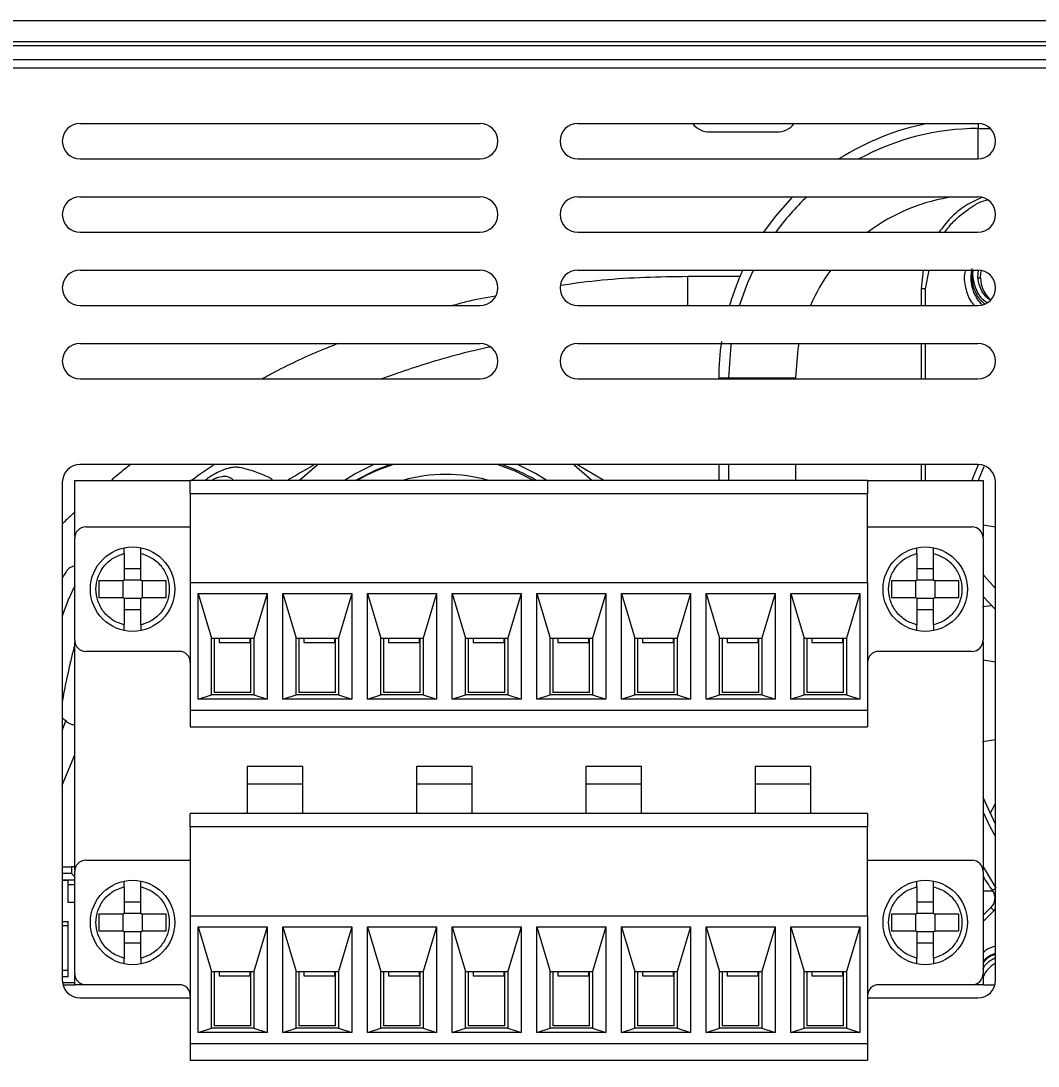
# Model space of a CAD drawing. Header units: millimetres. Extents: x 6 to 425, y 6 to 273.
# Drawn here: x 334.73 to 357.62, y 130.75 to 154.27 of the extents above; entities that cross this region are included whole.
import ezdxf

# ---------------------------------------------------------------- set-up
doc = ezdxf.new("R2010")
doc.units = ezdxf.units.MM
doc.layers.add('ITAR', color=7, linetype='Continuous')
doc.styles.add('SLDTEXTSTYLE0', font='TXT', dxfattribs={"width": 0.75})
doc.dimstyles.new('SLDDIMSTYLE2', dxfattribs={"dimtxt": 3.175, "dimasz": 3.302, "dimexe": 0, "dimexo": 0.0625, "dimgap": 0.79375, "dimtad": 0, "dimtih": 1, "dimtoh": 1, "dimlfac": 2, "dimrnd": 1e-09, "dimzin": 4, "dimdsep": 46, "dimtxsty": 'SLDTEXTSTYLE0', "dimsah": 1, "dimcen": 0.09, "dimadec": 0, "dimazin": 1, "dimtfac": 1, "dimtmove": 0, "dimatfit": 0, "dimfxl": 1, "dimfrac": 2, "dimtolj": 1, "dimtzin": 12, "dimarcsym": 0})

# ---------------------------------------------------------------- blocks, each defined once
blk = doc.blocks.new('_D_2')
at = {"layer": 'ITAR'}
for p, q in [((315.021, 126.709), (315.021, 133.059)), ((320.348, 126.709), (311.846, 126.709)), ((323.066, 124.409), (311.846, 124.409)), ((315.021, 116.293), (315.021, 124.409)), ((321.371, 116.293), (315.021, 116.293)), ((327.099, 116.268), (326.454, 116.268)), ((326.454, 116.268), (326.454, 111.228)), ((338.002, 116.268), (338.647, 116.268)), ((338.647, 116.268), (338.647, 111.228)), ((326.454, 111.228), (327.099, 111.228)), ((338.647, 111.228), (338.002, 111.228))]:
    blk.add_line(p, q, dxfattribs=at)
for points in [[(315.021, 126.709), (315.529, 130.011), (314.513, 130.011)], [(315.021, 124.409), (314.513, 121.107), (315.529, 121.107)]]:
    blk.add_solid(points, dxfattribs=at)
at = {"layer": 'ITAR', "char_height": 3.175, "attachment_point": 1, "style": 'SLDTEXTSTYLE0'}
for s, insert in [('4.60mm', (324.476, 121.006)), ('.18in', (327.905, 115.321))]:
    blk.add_mtext(s, dxfattribs=dict(at, insert=insert))

msp = doc.modelspace()

# ---------------------------------------------------------------- linework, layer by layer
at = {"color": 7, "linetype": 'Continuous', "lineweight": 15}
for p, q in [((380.3675, 154.2735), (321.6175, 154.2735)), ((380.3675, 154.2735), (321.6175, 154.2735)), ((380.3675, 153.8029), (321.6175, 153.8029)), ((380.3675, 153.716), (321.6175, 153.716)), ((380.3675, 153.3986), (321.6175, 153.3986)), ((321.7925, 153.2161), (380.1925, 153.2161)), ((336.0665, 151.9661), (345.0665, 151.9661)), ((347.2665, 151.9661), (356.2665, 151.9661)), ((350.2425, 151.7736), (351.7425, 151.7736)), ((336.0665, 151.1661), (345.0665, 151.1661)), ((347.2665, 151.1661), (356.2665, 151.1661)), ((336.0665, 150.3161), (345.0665, 150.3161)), ((347.2665, 150.3161), (356.2665, 150.3161)), ((336.0665, 149.5161), (345.0665, 149.5161)), ((347.2665, 149.5161), (356.2665, 149.5161)), ((336.0665, 148.6661), (345.0665, 148.6661)), ((347.2665, 148.6661), (356.2665, 148.6661)), ((355.0344, 148.6661), (354.9925, 148.2411)), ((356.1637, 148.6661), (356.1464, 148.5944)), ((356.2706, 148.4911), (356.2857, 148.6628)), ((350.9116, 148.5186), (349.7409, 148.5186)), ((356.1523, 148.4911), (356.1402, 148.4911)), ((356.1464, 148.5944), (356.1523, 148.4911)), ((356.2706, 148.4911), (356.3292, 148.4911)), ((354.9925, 148.2411), (354.9925, 147.8661)), ((336.0665, 147.8661), (345.0665, 147.8661)), ((347.2665, 147.8661), (356.2665, 147.8661)), ((336.0665, 147.0161), (345.0665, 147.0161)), ((347.2665, 147.0161), (356.2665, 147.0161)), ((354.9925, 147.0161), (354.9925, 146.2161)), ((336.0665, 146.2161), (345.0665, 146.2161)), ((347.2665, 146.2161), (356.2665, 146.2161)), ((350.4391, 146.2411), (350.6662, 146.2411)), ((350.4391, 146.2411), (350.4391, 146.2161)), ((350.6662, 146.2411), (352.1661, 146.2411)), ((356.2696, 144.2881), (336.0634, 144.2881)), ((347.8541, 143.9341), (347.2409, 144.2881)), ((350.4391, 144.2881), (350.4391, 143.9341)), ((354.9925, 144.2881), (354.9925, 143.9341)), ((335.6665, 143.8912), (335.6665, 132.685)), ((335.949, 142.6693), (335.949, 143.9341)), ((335.949, 143.9341), (338.5465, 143.9341)), ((353.7865, 143.9341), (338.5465, 143.9341)), ((338.5465, 143.6341), (338.5465, 143.9341)), ((353.7865, 143.9341), (353.7865, 143.6341)), ((353.7865, 143.9341), (356.384, 143.9341)), ((356.384, 143.9341), (356.384, 142.6693)), ((356.6665, 132.685), (356.6665, 143.8912)), ((353.7865, 143.6341), (338.5465, 143.6341)), ((338.5465, 143.6341), (338.5465, 141.6341)), ((353.7865, 141.6341), (353.7865, 143.6341)), ((336.1965, 142.8841), (338.5465, 142.8841)), ((353.7865, 142.8841), (356.1365, 142.8841)), ((335.9465, 140.3341), (335.9465, 142.6341)), ((356.3865, 142.6341), (356.3865, 140.3341)), ((337.0615, 142.2875), (337.0615, 141.6966)), ((337.4365, 141.6966), (337.4365, 142.2875)), ((354.8965, 142.2875), (354.8965, 141.6966)), ((355.2715, 141.6966), (355.2715, 142.2875)), ((337.0615, 141.9508), (337.4365, 141.9508)), ((354.8965, 141.9508), (355.2715, 141.9508)), ((337.0365, 141.6716), (336.4916, 141.6716)), ((336.4916, 141.6716), (336.4916, 141.2966)), ((337.0615, 141.6966), (337.0365, 141.6716)), ((337.0365, 141.2966), (337.0365, 141.6716)), ((337.0615, 141.6966), (337.4365, 141.6966)), ((337.4365, 141.6966), (337.4615, 141.6716)), ((338.0064, 141.6716), (337.4615, 141.6716)), ((337.4615, 141.6716), (337.4615, 141.2966)), ((338.0064, 141.2966), (338.0064, 141.6716)), ((338.5465, 141.6341), (353.7865, 141.6341)), ((338.5465, 141.6341), (338.5465, 138.7591)), ((353.7865, 141.6341), (353.7865, 138.7591)), ((354.8715, 141.6716), (354.3266, 141.6716)), ((354.3266, 141.6716), (354.3266, 141.2966)), ((354.8965, 141.6966), (354.8715, 141.6716)), ((354.8715, 141.2966), (354.8715, 141.6716)), ((354.8965, 141.6966), (355.2715, 141.6966)), ((355.2715, 141.6966), (355.2965, 141.6716)), ((355.8414, 141.6716), (355.2965, 141.6716)), ((355.2965, 141.6716), (355.2965, 141.2966)), ((355.8414, 141.2966), (355.8414, 141.6716)), ((338.7229, 139.0082), (338.7229, 141.3852)), ((338.7229, 141.3852), (340.2751, 141.3852)), ((338.7229, 141.3852), (339.024, 140.3841)), ((340.2751, 141.3852), (339.974, 140.3841)), ((340.2751, 141.3852), (340.2751, 139.0082)), ((340.6279, 139.0082), (340.6279, 141.3852)), ((340.6279, 141.3852), (342.1801, 141.3852)), ((340.6279, 141.3852), (340.929, 140.3841)), ((342.1801, 141.3852), (341.879, 140.3841)), ((342.1801, 141.3852), (342.1801, 139.0082)), ((342.5329, 139.0082), (342.5329, 141.3852)), ((342.5329, 141.3852), (344.0851, 141.3852)), ((342.5329, 141.3852), (342.834, 140.3841)), ((344.0851, 141.3852), (343.784, 140.3841)), ((344.0851, 141.3852), (344.0851, 139.0082)), ((344.4379, 139.0082), (344.4379, 141.3852)), ((344.4379, 141.3852), (345.9901, 141.3852)), ((344.4379, 141.3852), (344.739, 140.3841)), ((345.9901, 141.3852), (345.689, 140.3841)), ((345.9901, 141.3852), (345.9901, 139.0082)), ((346.3429, 139.0082), (346.3429, 141.3852)), ((346.3429, 141.3852), (347.8951, 141.3852)), ((346.3429, 141.3852), (346.644, 140.3841)), ((347.8951, 141.3852), (347.594, 140.3841)), ((347.8951, 141.3852), (347.8951, 139.0082)), ((348.2479, 139.0082), (348.2479, 141.3852)), ((348.2479, 141.3852), (349.8001, 141.3852)), ((348.2479, 141.3852), (348.549, 140.3841)), ((349.8001, 141.3852), (349.499, 140.3841)), ((349.8001, 141.3852), (349.8001, 139.0082)), ((350.1529, 139.0082), (350.1529, 141.3852)), ((350.1529, 141.3852), (351.7051, 141.3852)), ((350.1529, 141.3852), (350.454, 140.3841)), ((351.7051, 141.3852), (351.404, 140.3841)), ((351.7051, 141.3852), (351.7051, 139.0082)), ((352.0579, 139.0082), (352.0579, 141.3852)), ((352.0579, 141.3852), (353.6101, 141.3852)), ((352.0579, 141.3852), (352.359, 140.3841)), ((353.6101, 141.3852), (353.309, 140.3841)), ((353.6101, 141.3852), (353.6101, 139.0082)), ((336.4916, 141.2966), (337.0365, 141.2966)), ((337.0365, 141.2966), (337.0615, 141.2716)), ((337.0615, 141.2716), (337.0615, 140.6806)), ((337.4365, 141.2716), (337.0615, 141.2716)), ((337.4365, 141.2716), (337.4615, 141.2966)), ((337.4365, 140.6806), (337.4365, 141.2716)), ((337.4615, 141.2966), (338.0064, 141.2966)), ((354.3266, 141.2966), (354.8715, 141.2966)), ((354.8715, 141.2966), (354.8965, 141.2716)), ((354.8965, 141.2716), (354.8965, 140.6806)), ((355.2715, 141.2716), (354.8965, 141.2716)), ((355.2715, 141.2716), (355.2965, 141.2966)), ((355.2715, 140.6806), (355.2715, 141.2716)), ((355.2965, 141.2966), (355.8414, 141.2966)), ((356.384, 141.3183), (356.6665, 141.0258)), ((337.4365, 141.0173), (337.0615, 141.0173)), ((355.2715, 141.0173), (354.8965, 141.0173)), ((356.5834, 141.1091), (356.3755, 141.0855)), ((335.949, 135.1693), (335.949, 140.2988)), ((339.024, 140.3841), (339.974, 140.3841)), ((339.024, 139.1091), (339.024, 140.3841)), ((339.0865, 140.3841), (339.0865, 139.1591)), ((339.194, 140.3841), (339.194, 140.2841)), ((339.194, 140.2841), (339.894, 140.2841)), ((339.894, 140.2841), (339.894, 140.3841)), ((339.9115, 139.1591), (339.9115, 140.3841)), ((339.974, 140.3841), (339.974, 139.1091)), ((340.929, 140.3841), (341.879, 140.3841)), ((340.929, 139.1091), (340.929, 140.3841)), ((340.9915, 140.3841), (340.9915, 139.1591)), ((341.099, 140.3841), (341.099, 140.2841)), ((341.099, 140.2841), (341.799, 140.2841)), ((341.799, 140.2841), (341.799, 140.3841)), ((341.8165, 139.1591), (341.8165, 140.3841)), ((341.879, 140.3841), (341.879, 139.1091)), ((342.834, 139.1091), (342.834, 140.3841)), ((342.834, 140.3841), (343.784, 140.3841)), ((342.8965, 140.3841), (342.8965, 139.1591)), ((343.004, 140.3841), (343.004, 140.2841)), ((343.004, 140.2841), (343.704, 140.2841)), ((343.704, 140.2841), (343.704, 140.3841)), ((343.7215, 139.1591), (343.7215, 140.3841)), ((343.784, 140.3841), (343.784, 139.1091)), ((344.739, 140.3841), (345.689, 140.3841)), ((344.739, 139.1091), (344.739, 140.3841)), ((344.8015, 140.3841), (344.8015, 139.1591)), ((344.909, 140.3841), (344.909, 140.2841)), ((344.909, 140.2841), (345.609, 140.2841)), ((345.609, 140.2841), (345.609, 140.3841)), ((345.6265, 139.1591), (345.6265, 140.3841)), ((345.689, 140.3841), (345.689, 139.1091)), ((346.644, 139.1091), (346.644, 140.3841)), ((346.644, 140.3841), (347.594, 140.3841)), ((346.7065, 140.3841), (346.7065, 139.1591)), ((346.814, 140.3841), (346.814, 140.2841)), ((346.814, 140.2841), (347.514, 140.2841)), ((347.514, 140.2841), (347.514, 140.3841)), ((347.5315, 139.1591), (347.5315, 140.3841)), ((347.594, 140.3841), (347.594, 139.1091)), ((348.549, 140.3841), (349.499, 140.3841)), ((348.549, 139.1091), (348.549, 140.3841)), ((348.6115, 140.3841), (348.6115, 139.1591)), ((348.719, 140.3841), (348.719, 140.2841)), ((348.719, 140.2841), (349.419, 140.2841)), ((349.419, 140.2841), (349.419, 140.3841)), ((349.4365, 139.1591), (349.4365, 140.3841)), ((349.499, 140.3841), (349.499, 139.1091)), ((350.454, 139.1091), (350.454, 140.3841)), ((350.454, 140.3841), (351.404, 140.3841)), ((350.5165, 140.3841), (350.5165, 139.1591)), ((350.624, 140.3841), (350.624, 140.2841)), ((350.624, 140.2841), (351.324, 140.2841)), ((351.324, 140.2841), (351.324, 140.3841)), ((351.3415, 139.1591), (351.3415, 140.3841)), ((351.404, 140.3841), (351.404, 139.1091)), ((352.359, 140.3841), (353.309, 140.3841)), ((352.359, 139.1091), (352.359, 140.3841)), ((352.4215, 140.3841), (352.4215, 139.1591)), ((352.529, 140.3841), (352.529, 140.2841)), ((352.529, 140.2841), (353.229, 140.2841)), ((353.229, 140.2841), (353.229, 140.3841)), ((353.2465, 139.1591), (353.2465, 140.3841)), ((353.309, 140.3841), (353.309, 139.1091)), ((356.384, 140.2988), (356.384, 135.1693)), ((338.2965, 140.0841), (336.1965, 140.0841)), ((356.1365, 140.0841), (354.0365, 140.0841)), ((338.7229, 139.0082), (339.024, 139.1091)), ((339.974, 139.1091), (339.024, 139.1091)), ((339.9115, 139.1591), (339.0865, 139.1591)), ((339.974, 139.1091), (340.2751, 139.0082)), ((340.6279, 139.0082), (340.929, 139.1091)), ((341.879, 139.1091), (340.929, 139.1091)), ((341.8165, 139.1591), (340.9915, 139.1591)), ((341.879, 139.1091), (342.1801, 139.0082)), ((342.5329, 139.0082), (342.834, 139.1091)), ((343.784, 139.1091), (342.834, 139.1091)), ((343.7215, 139.1591), (342.8965, 139.1591)), ((343.784, 139.1091), (344.0851, 139.0082)), ((344.4379, 139.0082), (344.739, 139.1091)), ((345.689, 139.1091), (344.739, 139.1091)), ((345.6265, 139.1591), (344.8015, 139.1591)), ((345.689, 139.1091), (345.9901, 139.0082)), ((346.3429, 139.0082), (346.644, 139.1091)), ((347.594, 139.1091), (346.644, 139.1091)), ((347.5315, 139.1591), (346.7065, 139.1591)), ((347.594, 139.1091), (347.8951, 139.0082)), ((348.2479, 139.0082), (348.549, 139.1091)), ((349.499, 139.1091), (348.549, 139.1091)), ((349.4365, 139.1591), (348.6115, 139.1591)), ((349.499, 139.1091), (349.8001, 139.0082)), ((350.1529, 139.0082), (350.454, 139.1091)), ((351.404, 139.1091), (350.454, 139.1091)), ((351.3415, 139.1591), (350.5165, 139.1591)), ((351.404, 139.1091), (351.7051, 139.0082)), ((352.0579, 139.0082), (352.359, 139.1091)), ((353.309, 139.1091), (352.359, 139.1091)), ((353.2465, 139.1591), (352.4215, 139.1591)), ((353.309, 139.1091), (353.6101, 139.0082)), ((340.2751, 139.0082), (338.7229, 139.0082)), ((342.1801, 139.0082), (340.6279, 139.0082)), ((344.0851, 139.0082), (342.5329, 139.0082)), ((345.9901, 139.0082), (344.4379, 139.0082)), ((347.8951, 139.0082), (346.3429, 139.0082)), ((349.8001, 139.0082), (348.2479, 139.0082)), ((351.7051, 139.0082), (350.1529, 139.0082)), ((353.6101, 139.0082), (352.0579, 139.0082)), ((338.5465, 138.7591), (338.5465, 138.3841)), ((338.5465, 138.7591), (353.7865, 138.7591)), ((353.7865, 138.7591), (353.7865, 138.3841)), ((335.7468, 138.5335), (335.6665, 138.3105)), ((338.5465, 138.3841), (353.7865, 138.3841)), ((335.6665, 137.0736), (335.949, 137.7595)), ((339.8265, 137.4926), (339.8265, 136.4341)), ((341.0765, 137.4926), (339.8265, 137.4926)), ((341.0765, 136.4341), (341.0765, 137.4926)), ((344.8865, 137.4926), (343.6365, 137.4926)), ((343.6365, 137.4926), (343.6365, 136.4341)), ((344.8865, 136.4341), (344.8865, 137.4926)), ((348.6965, 137.4926), (347.4465, 137.4926)), ((347.4465, 137.4926), (347.4465, 136.4341)), ((348.6965, 136.4341), (348.6965, 137.4926)), ((352.5065, 137.4926), (351.2565, 137.4926)), ((351.2565, 137.4926), (351.2565, 136.4341)), ((352.5065, 136.4341), (352.5065, 137.4926)), ((339.8265, 137.1061), (341.0765, 137.1061)), ((343.6365, 137.1061), (344.8865, 137.1061)), ((347.4465, 137.1061), (348.6965, 137.1061)), ((351.2565, 137.1061), (352.5065, 137.1061)), ((353.7865, 136.4341), (338.5465, 136.4341)), ((338.5465, 136.1341), (338.5465, 136.4341)), ((353.7865, 136.4341), (353.7865, 136.1341)), ((356.5472, 136.4368), (356.6665, 136.6598)), ((353.7865, 136.1341), (338.5465, 136.1341)), ((338.5465, 136.1341), (338.5465, 134.1341)), ((353.7865, 134.1341), (353.7865, 136.1341)), ((336.1965, 135.3841), (338.5465, 135.3841)), ((353.7865, 135.3841), (356.1365, 135.3841)), ((335.6665, 135.2381), (335.8735, 135.2381)), ((335.8735, 135.2381), (335.8735, 135.0881)), ((335.949, 135.2381), (335.8735, 135.2381)), ((335.949, 135.0126), (335.8735, 135.0881)), ((335.9465, 132.8341), (335.9465, 135.1341)), ((356.3865, 135.1341), (356.3865, 132.8341)), ((335.9465, 134.9381), (335.6665, 134.9381)), ((335.6665, 134.9341), (335.7985, 134.9341)), ((335.7985, 134.4341), (335.7985, 134.9341)), ((335.7985, 134.8381), (335.9465, 134.8381)), ((337.0615, 134.7875), (337.0615, 134.1966)), ((337.4365, 134.1966), (337.4365, 134.7875)), ((354.8965, 134.7875), (354.8965, 134.1966)), ((355.2715, 134.1966), (355.2715, 134.7875)), ((356.6021, 134.6911), (356.3865, 134.6911)), ((335.9465, 134.4341), (335.7985, 134.4341)), ((337.0615, 134.4508), (337.4365, 134.4508)), ((354.8965, 134.4508), (355.2715, 134.4508)), ((356.5591, 134.3204), (356.3865, 134.1478)), ((337.0365, 134.1716), (336.4916, 134.1716)), ((336.4916, 134.1716), (336.4916, 133.7966)), ((337.0615, 134.1966), (337.0365, 134.1716)), ((337.0365, 133.7966), (337.0365, 134.1716)), ((337.0615, 134.1966), (337.4365, 134.1966)), ((337.4365, 134.1966), (337.4615, 134.1716)), ((338.0064, 134.1716), (337.4615, 134.1716)), ((337.4615, 134.1716), (337.4615, 133.7966)), ((338.0064, 133.7966), (338.0064, 134.1716)), ((338.5465, 134.1341), (353.7865, 134.1341)), ((338.5465, 134.1341), (338.5465, 131.2591)), ((353.7865, 134.1341), (353.7865, 131.2591)), ((354.8715, 134.1716), (354.3266, 134.1716)), ((354.3266, 134.1716), (354.3266, 133.7966)), ((354.8965, 134.1966), (354.8715, 134.1716)), ((354.8715, 133.7966), (354.8715, 134.1716)), ((354.8965, 134.1966), (355.2715, 134.1966)), ((355.2715, 134.1966), (355.2965, 134.1716)), ((355.8414, 134.1716), (355.2965, 134.1716)), ((355.2965, 134.1716), (355.2965, 133.7966)), ((355.8414, 133.7966), (355.8414, 134.1716)), ((335.6665, 134.0091), (335.7985, 134.0091)), ((335.7985, 133.9091), (335.6665, 133.9091)), ((335.7985, 133.9091), (335.7985, 134.0091)), ((335.7985, 132.9091), (335.7985, 133.9091)), ((338.7229, 131.5082), (338.7229, 133.8852)), ((338.7229, 133.8852), (340.2751, 133.8852)), ((338.7229, 133.8852), (339.024, 132.8841)), ((340.2751, 133.8852), (339.974, 132.8841)), ((340.2751, 133.8852), (340.2751, 131.5082)), ((340.6279, 131.5082), (340.6279, 133.8852)), ((340.6279, 133.8852), (342.1801, 133.8852)), ((340.6279, 133.8852), (340.929, 132.8841)), ((342.1801, 133.8852), (341.879, 132.8841)), ((342.1801, 133.8852), (342.1801, 131.5082)), ((342.5329, 131.5082), (342.5329, 133.8852)), ((342.5329, 133.8852), (344.0851, 133.8852)), ((342.5329, 133.8852), (342.834, 132.8841)), ((344.0851, 133.8852), (343.784, 132.8841)), ((344.0851, 133.8852), (344.0851, 131.5082)), ((344.4379, 131.5082), (344.4379, 133.8852)), ((344.4379, 133.8852), (345.9901, 133.8852)), ((344.4379, 133.8852), (344.739, 132.8841)), ((345.9901, 133.8852), (345.689, 132.8841)), ((345.9901, 133.8852), (345.9901, 131.5082)), ((346.3429, 131.5082), (346.3429, 133.8852)), ((346.3429, 133.8852), (347.8951, 133.8852)), ((346.3429, 133.8852), (346.644, 132.8841)), ((347.8951, 133.8852), (347.594, 132.8841)), ((347.8951, 133.8852), (347.8951, 131.5082)), ((348.2479, 131.5082), (348.2479, 133.8852)), ((348.2479, 133.8852), (349.8001, 133.8852)), ((348.2479, 133.8852), (348.549, 132.8841)), ((349.8001, 133.8852), (349.499, 132.8841)), ((349.8001, 133.8852), (349.8001, 131.5082)), ((350.1529, 131.5082), (350.1529, 133.8852)), ((350.1529, 133.8852), (351.7051, 133.8852)), ((350.1529, 133.8852), (350.454, 132.8841)), ((351.7051, 133.8852), (351.404, 132.8841)), ((351.7051, 133.8852), (351.7051, 131.5082)), ((352.0579, 131.5082), (352.0579, 133.8852)), ((352.0579, 133.8852), (353.6101, 133.8852)), ((352.0579, 133.8852), (352.359, 132.8841)), ((353.6101, 133.8852), (353.309, 132.8841)), ((353.6101, 133.8852), (353.6101, 131.5082)), ((336.4916, 133.7966), (337.0365, 133.7966)), ((337.0365, 133.7966), (337.0615, 133.7716)), ((337.0615, 133.7716), (337.0615, 133.1806)), ((337.4365, 133.7716), (337.0615, 133.7716)), ((337.4365, 133.7716), (337.4615, 133.7966)), ((337.4365, 133.1806), (337.4365, 133.7716)), ((337.4615, 133.7966), (338.0064, 133.7966)), ((354.3266, 133.7966), (354.8715, 133.7966)), ((354.8715, 133.7966), (354.8965, 133.7716)), ((354.8965, 133.7716), (354.8965, 133.1806)), ((355.2715, 133.7716), (354.8965, 133.7716)), ((355.2715, 133.7716), (355.2965, 133.7966)), ((355.2715, 133.1806), (355.2715, 133.7716)), ((355.2965, 133.7966), (355.8414, 133.7966)), ((337.4365, 133.5173), (337.0615, 133.5173)), ((355.2715, 133.5173), (354.8965, 133.5173)), ((335.6665, 132.9091), (335.7985, 132.9091)), ((335.7985, 132.7591), (335.7985, 132.9091)), ((335.7985, 132.7591), (335.6665, 132.7591)), ((335.949, 132.5841), (335.949, 132.7988)), ((339.024, 132.8841), (339.974, 132.8841)), ((339.024, 131.6091), (339.024, 132.8841)), ((339.0865, 132.8841), (339.0865, 131.6591)), ((339.194, 132.8841), (339.194, 132.7841)), ((339.194, 132.7841), (339.894, 132.7841)), ((339.894, 132.7841), (339.894, 132.8841)), ((339.9115, 131.6591), (339.9115, 132.8841)), ((339.974, 132.8841), (339.974, 131.6091)), ((340.929, 132.8841), (341.879, 132.8841)), ((340.929, 131.6091), (340.929, 132.8841)), ((340.9915, 132.8841), (340.9915, 131.6591)), ((341.099, 132.8841), (341.099, 132.7841)), ((341.099, 132.7841), (341.799, 132.7841)), ((341.799, 132.7841), (341.799, 132.8841)), ((341.8165, 131.6591), (341.8165, 132.8841)), ((341.879, 132.8841), (341.879, 131.6091)), ((342.834, 131.6091), (342.834, 132.8841)), ((342.834, 132.8841), (343.784, 132.8841)), ((342.8965, 132.8841), (342.8965, 131.6591)), ((343.004, 132.8841), (343.004, 132.7841)), ((343.004, 132.7841), (343.704, 132.7841)), ((343.704, 132.7841), (343.704, 132.8841)), ((343.7215, 131.6591), (343.7215, 132.8841)), ((343.784, 132.8841), (343.784, 131.6091)), ((344.739, 132.8841), (345.689, 132.8841)), ((344.739, 131.6091), (344.739, 132.8841)), ((344.8015, 132.8841), (344.8015, 131.6591)), ((344.909, 132.8841), (344.909, 132.7841)), ((344.909, 132.7841), (345.609, 132.7841)), ((345.609, 132.7841), (345.609, 132.8841)), ((345.6265, 131.6591), (345.6265, 132.8841)), ((345.689, 132.8841), (345.689, 131.6091)), ((346.644, 132.8841), (347.594, 132.8841)), ((346.644, 131.6091), (346.644, 132.8841)), ((346.7065, 132.8841), (346.7065, 131.6591)), ((346.814, 132.8841), (346.814, 132.7841)), ((346.814, 132.7841), (347.514, 132.7841)), ((347.514, 132.7841), (347.514, 132.8841)), ((347.5315, 131.6591), (347.5315, 132.8841)), ((347.594, 132.8841), (347.594, 131.6091)), ((348.549, 132.8841), (349.499, 132.8841)), ((348.549, 131.6091), (348.549, 132.8841)), ((348.6115, 132.8841), (348.6115, 131.6591)), ((348.719, 132.8841), (348.719, 132.7841)), ((348.719, 132.7841), (349.419, 132.7841)), ((349.419, 132.7841), (349.419, 132.8841)), ((349.4365, 131.6591), (349.4365, 132.8841)), ((349.499, 132.8841), (349.499, 131.6091)), ((350.454, 131.6091), (350.454, 132.8841)), ((350.454, 132.8841), (351.404, 132.8841)), ((350.5165, 132.8841), (350.5165, 131.6591)), ((350.624, 132.8841), (350.624, 132.7841)), ((350.624, 132.7841), (351.324, 132.7841)), ((351.324, 132.7841), (351.324, 132.8841)), ((351.3415, 131.6591), (351.3415, 132.8841)), ((351.404, 132.8841), (351.404, 131.6091)), ((352.359, 132.8841), (353.309, 132.8841)), ((352.359, 131.6091), (352.359, 132.8841)), ((352.4215, 132.8841), (352.4215, 131.6591)), ((352.529, 132.8841), (352.529, 132.7841)), ((352.529, 132.7841), (353.229, 132.7841)), ((353.229, 132.7841), (353.229, 132.8841)), ((353.2465, 131.6591), (353.2465, 132.8841)), ((353.309, 132.8841), (353.309, 131.6091)), ((356.384, 132.7988), (356.384, 132.5841)), ((335.6698, 132.6341), (335.949, 132.6341)), ((335.6796, 132.5841), (335.949, 132.5841)), ((336.1965, 132.5841), (335.949, 132.5841)), ((338.2965, 132.5841), (336.1965, 132.5841)), ((356.1365, 132.5841), (354.0365, 132.5841)), ((356.384, 132.5841), (356.1365, 132.5841)), ((356.384, 132.5841), (356.6535, 132.5841)), ((336.0634, 132.2881), (338.5465, 132.2881)), ((353.7865, 132.2881), (356.2696, 132.2881)), ((338.7229, 131.5082), (339.024, 131.6091)), ((340.2751, 131.5082), (338.7229, 131.5082)), ((339.974, 131.6091), (339.024, 131.6091)), ((339.9115, 131.6591), (339.0865, 131.6591)), ((339.974, 131.6091), (340.2751, 131.5082)), ((340.6279, 131.5082), (340.929, 131.6091)), ((342.1801, 131.5082), (340.6279, 131.5082)), ((341.879, 131.6091), (340.929, 131.6091)), ((341.8165, 131.6591), (340.9915, 131.6591)), ((341.879, 131.6091), (342.1801, 131.5082)), ((342.5329, 131.5082), (342.834, 131.6091)), ((344.0851, 131.5082), (342.5329, 131.5082)), ((343.784, 131.6091), (342.834, 131.6091)), ((343.7215, 131.6591), (342.8965, 131.6591)), ((343.784, 131.6091), (344.0851, 131.5082)), ((344.4379, 131.5082), (344.739, 131.6091)), ((345.9901, 131.5082), (344.4379, 131.5082)), ((345.689, 131.6091), (344.739, 131.6091)), ((345.6265, 131.6591), (344.8015, 131.6591)), ((345.689, 131.6091), (345.9901, 131.5082)), ((346.3429, 131.5082), (346.644, 131.6091)), ((347.8951, 131.5082), (346.3429, 131.5082)), ((347.594, 131.6091), (346.644, 131.6091)), ((347.5315, 131.6591), (346.7065, 131.6591)), ((347.594, 131.6091), (347.8951, 131.5082)), ((348.2479, 131.5082), (348.549, 131.6091)), ((349.8001, 131.5082), (348.2479, 131.5082)), ((349.499, 131.6091), (348.549, 131.6091)), ((349.4365, 131.6591), (348.6115, 131.6591)), ((349.499, 131.6091), (349.8001, 131.5082)), ((350.1529, 131.5082), (350.454, 131.6091)), ((351.7051, 131.5082), (350.1529, 131.5082)), ((351.404, 131.6091), (350.454, 131.6091)), ((351.3415, 131.6591), (350.5165, 131.6591)), ((351.404, 131.6091), (351.7051, 131.5082)), ((352.0579, 131.5082), (352.359, 131.6091)), ((353.6101, 131.5082), (352.0579, 131.5082)), ((353.309, 131.6091), (352.359, 131.6091)), ((353.2465, 131.6591), (352.4215, 131.6591)), ((353.309, 131.6091), (353.6101, 131.5082)), ((338.5465, 131.2591), (338.5465, 130.8841)), ((338.5465, 131.2591), (353.7865, 131.2591)), ((353.7865, 131.2591), (353.7865, 130.8841)), ((338.5465, 130.8841), (353.7865, 130.8841))]:
    msp.add_line(p, q, dxfattribs=at)
at = {"color": 8, "linetype": 'Continuous', "lineweight": 15}
for p, q in [((356.2765, 151.9659), (356.2765, 151.8514)), ((356.2765, 151.1662), (356.2765, 151.8514)), ((356.2765, 151.8514), (356.5468, 151.8514)), ((355.0925, 148.2411), (355.1736, 148.6661)), ((349.7409, 147.8661), (349.7409, 148.5186)), ((355.0925, 147.8661), (355.0925, 148.2411)), ((355.0925, 146.2161), (355.0925, 147.0161)), ((350.6662, 146.2161), (350.6662, 146.2411)), ((352.1661, 146.2411), (352.1661, 146.2161)), ((350.6662, 143.9341), (350.6662, 144.2881)), ((352.1661, 144.2881), (352.1661, 143.9341)), ((355.0925, 143.9341), (355.0925, 144.2881)), ((356.6763, 134.7595), (356.384, 135.2494)), ((335.8735, 135.0881), (335.6665, 135.0881)), ((356.3865, 134.0064), (356.6298, 134.2497)), ((356.6298, 134.2497), (356.6665, 134.3014))]:
    msp.add_line(p, q, dxfattribs=at)
at = {"color": 7, "linetype": 'Continuous', "lineweight": 15, "flags": 128}
for points in [[(352.0969, 150.3161), (351.706, 149.8723), (351.4444, 149.5161)], [(356.3292, 148.4911), (356.3376, 148.5964), (356.3503, 148.6572)], [(341.4178, 144.2881), (341.3933, 144.2694), (341.0021, 143.9341)], [(342.6743, 144.2881), (342.2724, 144.0904), (342.0161, 143.9341)], [(342.2564, 143.9341), (342.7281, 144.1724), (343.0345, 144.2881)], [(345.4686, 144.2881), (345.8472, 144.1494), (346.2791, 143.9341)], [(346.5689, 143.9341), (346.3126, 144.0904), (345.9108, 144.2881)], [(347.583, 143.9341), (347.1917, 144.2694), (347.1672, 144.2881)], [(356.1384, 143.9341), (356.173, 144.0218), (356.2842, 144.2878)], [(356.2801, 143.9341), (356.2955, 143.9728), (356.4113, 144.2492)], [(356.384, 142.9354), (356.6613, 142.8902), (356.6665, 142.8885)], [(356.6665, 141.5031), (356.4195, 141.7789), (356.384, 141.8205)], [(356.384, 139.8966), (356.6613, 139.8514), (356.6665, 139.8496)], [(356.6665, 138.0936), (356.6613, 138.0919), (356.3755, 138.0466)], [(356.6665, 136.197), (356.6658, 136.1984), (356.384, 136.7958)], [(356.6665, 135.9164), (356.5486, 136.1379), (356.384, 136.4731)]]:
    msp.add_lwpolyline(points, dxfattribs=at)
at = {"color": 8, "linetype": 'Continuous', "lineweight": 15, "flags": 128}
for points in [[(350.9066, 147.8661), (351.0932, 148.388), (351.2173, 148.6661)], [(350.6662, 146.2411), (350.7141, 146.9734), (350.7199, 147.0161)], [(352.2398, 147.0161), (352.2167, 146.8841), (352.1661, 146.2411)]]:
    msp.add_lwpolyline(points, dxfattribs=at)
at = {"color": 7, "linetype": 'Continuous', "lineweight": 15}
for centre in [(337.249, 141.4841), (355.084, 141.4841), (337.249, 133.9841), (355.084, 133.9841)]:
    msp.add_circle(centre, 0.95, dxfattribs=at)
for centre, radius, start, end in [((336.0665, 151.5661), 0.4, 90, 270), ((345.0665, 151.5661), 0.4, 270, 90), ((347.2665, 151.5661), 0.4, 90, 270), ((350.2425, 152.2736), 0.5, 217.95192, 270), ((351.7425, 152.2736), 0.5, 270, 322.04808), ((356.2765, 146.2411), 5.8374, 101.2611, 122.4671), ((356.2665, 151.5661), 0.4, 270, 90), ((336.0665, 149.9161), 0.4, 90, 270), ((345.0665, 149.9161), 0.4, 270, 90), ((347.2665, 149.9161), 0.4, 90, 270), ((356.2665, 149.9161), 0.4, 270, 90), ((336.0665, 148.2661), 0.4, 90, 270), ((345.0665, 148.2661), 0.4, 270, 90), ((347.2665, 148.2661), 0.4, 90, 270), ((356.2665, 148.2661), 0.4, 270, 90), ((356.9925, 148.4911), 0.8524, 173.03861, 180), ((356.9925, 148.4911), 0.8524, 180, 194.70247), ((356.9925, 148.4911), 0.6633, 180, 228.94156), ((336.0665, 146.6161), 0.4, 90, 270), ((345.0665, 146.6161), 0.4, 270, 90), ((347.2665, 146.6161), 0.4, 90, 270), ((356.2765, 146.2411), 5.8374, 171.96806, 180), ((356.2665, 146.6161), 0.4, 270, 90), ((336.0634, 143.8912), 0.3969, 90, 180), ((344.2925, 140.4911), 3.975, 107.20971, 119.98417), ((344.2925, 140.4911), 4, 59.4009, 71.66948), ((356.2696, 143.8912), 0.3969, 0, 90), ((344.2925, 140.4911), 3.575, 74.38176, 105.61824), ((336.1965, 142.6341), 0.25, 90, 180), ((356.1365, 142.6341), 0.25, 0, 90), ((336.1965, 140.3341), 0.25, 180, 270), ((356.1365, 140.3341), 0.25, 270, 0), ((338.2965, 139.8341), 0.25, 0, 90), ((354.0365, 139.8341), 0.25, 90, 180), ((336.1965, 135.1341), 0.25, 90, 180), ((356.1365, 135.1341), 0.25, 0, 90), ((364.9925, 140.4911), 10.2, 212.43819, 214.57476), ((356.9925, 132.4911), 0.6633, 119.43678, 156.54128), ((336.0634, 132.685), 0.3969, 180, 270), ((336.1965, 132.8341), 0.25, 180, 270), ((356.1365, 132.8341), 0.25, 270, 0), ((356.2696, 132.685), 0.3969, 270, 0), ((338.2965, 132.3341), 0.25, 0, 90), ((354.0365, 132.3341), 0.25, 90, 180)]:
    msp.add_arc(centre, radius, start, end, dxfattribs=at)
at = {"color": 8, "linetype": 'Continuous', "lineweight": 15}
for radius, start, end in [(5.6104, 90, 118.61729), (5.6104, 133.42012, 144.28595), (4.1104, 97.52807, 127.17877), (4.1104, 143.84563, 156.71308)]:
    msp.add_arc((356.2765, 146.2411), radius, start, end, dxfattribs=at)
at = {"color": 7, "linetype": 'Continuous', "lineweight": 15}
for points, knots in [([(356.3484, 150.3021), (356.2273, 150.2431), (355.9737, 150.1195), (355.6464, 149.8508), (355.4748, 149.6248), (355.3922, 149.5161)], [0, 0, 0, 0, 0.3219964, 0.6738818, 1, 1, 1, 1]), ([(350.975, 148.6661), (350.9721, 148.6594), (350.957, 148.6254), (350.9083, 148.5127), (350.837, 148.3353), (350.761, 148.1257), (350.7062, 147.9575), (350.6847, 147.8818), (350.6802, 147.8661)], [0, 0, 0, 0, 0.04917207, 0.25100026, 0.47085353, 0.70402978, 0.93842643, 1, 1, 1, 1]), ([(355.9904, 148.6661), (355.9849, 148.6488), (355.9443, 148.5222), (355.9833, 148.2684), (356.0639, 148.0055), (356.1699, 147.894), (356.1965, 147.8661)], [0, 0, 0, 0, 0.0631712, 0.4644152, 0.865884, 1, 1, 1, 1]), ([(356.3615, 147.8853), (356.3586, 147.8882), (356.3493, 147.8975), (356.3287, 147.9207), (356.3001, 147.9552), (356.2738, 147.9915), (356.2492, 148.0289), (356.2309, 148.0597), (356.2098, 148.0993), (356.1905, 148.1397), (356.1738, 148.1813), (356.1591, 148.2236), (356.1488, 148.258), (356.138, 148.3015), (356.1292, 148.3454), (356.1231, 148.3898), (356.119, 148.4344), (356.1174, 148.4703), (356.1175, 148.5151), (356.1197, 148.5598), (356.1246, 148.6044), (356.1315, 148.6486), (356.1371, 148.6771), (356.142, 148.6965), (356.1426, 148.6985)], [0, 0, 0, 0, 0.01408318, 0.04466193, 0.1058411, 0.16702027, 0.19759902, 0.25877819, 0.28935694, 0.35053611, 0.41171528, 0.44229404, 0.50347321, 0.53405196, 0.59523113, 0.6564103, 0.68698905, 0.74816822, 0.77874697, 0.83992614, 0.90110531, 0.93168406, 0.99286323, 1, 1, 1, 1]), ([(349.7409, 148.5186), (349.097, 148.5085), (348.1351, 148.4933), (347.1904, 148.3635), (346.8782, 148.3206)], [0, 0, 0, 0, 0.6694311, 1, 1, 1, 1]), ([(356.1523, 148.4911), (356.174, 148.3978), (356.2187, 148.2068), (356.3528, 148.0072), (356.4612, 147.9494), (356.4819, 147.9384)], [0, 0, 0, 0, 0.4359222, 0.8928191, 1, 1, 1, 1]), ([(356.5551, 147.9897), (356.5282, 148.0062), (356.4353, 148.0631), (356.3311, 148.2308), (356.2799, 148.391), (356.2716, 148.4804), (356.2706, 148.4911)], [0, 0, 0, 0, 0.1588109, 0.5482905, 0.9460968, 1, 1, 1, 1]), ([(356.1681, 148.2747), (356.2053, 148.1808), (356.2636, 148.0338), (356.3858, 147.9375), (356.4299, 147.9028)], [0, 0, 0, 0, 0.6389397, 1, 1, 1, 1]), ([(345.4143, 148.0823), (345.1898, 148.0423), (344.86, 147.9835), (344.5465, 147.8945), (344.4464, 147.8661)], [0, 0, 0, 0, 0.6806667, 1, 1, 1, 1]), ([(341.8801, 147.0161), (341.747, 146.9635), (341.2242, 146.7572), (340.6505, 146.4854), (340.2413, 146.2571), (340.1678, 146.2161)], [0, 0, 0, 0, 0.2188997, 0.8597629, 1, 1, 1, 1]), ([(342.832, 146.2161), (343.2411, 146.3596), (343.8842, 146.5852), (344.7171, 146.8122), (345.1276, 146.9055), (345.286, 146.9416)], [0, 0, 0, 0, 0.51778, 0.8138458, 1, 1, 1, 1]), ([(337.2037, 144.2881), (337.1577, 144.2534), (337.0011, 144.1353), (336.8657, 144.0174), (336.77, 143.9341)], [0, 0, 0, 0, 0.2935102, 1, 1, 1, 1]), ([(338.5675, 143.9341), (338.6189, 143.9734), (338.7752, 144.0934), (338.9627, 144.2099), (339.0887, 144.2881)], [0, 0, 0, 0, 0.3283403, 1, 1, 1, 1]), ([(340.3284, 143.9954), (340.2175, 144.0417), (340.0145, 144.1263), (339.7907, 144.1932), (339.6374, 144.2282), (339.5265, 144.2285), (339.4549, 144.2187), (339.3784, 144.2012), (339.2561, 144.1603), (339.0856, 144.0738), (338.9528, 143.9935), (338.8836, 143.9344), (338.8832, 143.9341)], [0, 0, 0, 0, 0.2729187, 0.4992576, 0.6746879, 0.7721852, 0.8361473, 0.8707119, 0.9033921, 0.9442381, 0.9996755, 1, 1, 1, 1]), ([(341.3442, 144.2881), (341.1628, 144.1834), (340.9568, 144.0644), (340.7551, 143.948), (340.731, 143.9341)], [0, 0, 0, 0, 0.8805043, 1, 1, 1, 1]), ([(339.0226, 143.9341), (339.0303, 143.9389), (339.1037, 143.9852), (339.2173, 144.0223), (339.3538, 144.0289), (339.4352, 144.0058), (339.4888, 143.9687), (339.5047, 143.9399), (339.508, 143.9341)], [0, 0, 0, 0, 0.0516643, 0.4922466, 0.6524323, 0.8140702, 0.9621122, 1, 1, 1, 1]), ([(340.3187, 143.9973), (340.341, 143.9878), (340.3741, 143.9736), (340.3935, 143.9437), (340.3998, 143.9341)], [0, 0, 0, 0, 0.6752703, 1, 1, 1, 1]), ([(335.949, 143.2188), (335.887, 143.1633), (335.7874, 143.0741), (335.6996, 142.9874), (335.6665, 142.9547)], [0, 0, 0, 0, 0.62337788, 1, 1, 1, 1]), ([(337.0615, 142.2875), (337.0615, 142.3021), (337.0615, 142.3314), (337.0615, 142.3704), (337.0615, 142.3992), (337.0615, 142.4135), (337.0615, 142.4149), (337.0615, 142.4154)], [0, 0, 0, 0, 0.2212972, 0.4427173, 0.6608123, 0.8740749, 1, 1, 1, 1]), ([(337.4365, 142.2875), (337.4365, 142.3021), (337.4365, 142.3314), (337.4365, 142.3704), (337.4365, 142.3992), (337.4365, 142.4135), (337.4365, 142.4149), (337.4365, 142.4154)], [0, 0, 0, 0, 0.2212972, 0.4427173, 0.6608123, 0.8740749, 1, 1, 1, 1]), ([(354.8965, 142.2875), (354.8965, 142.3021), (354.8965, 142.3314), (354.8965, 142.3704), (354.8965, 142.3992), (354.8965, 142.4135), (354.8965, 142.4149), (354.8965, 142.4154)], [0, 0, 0, 0, 0.2212972, 0.4427173, 0.6608123, 0.8740749, 1, 1, 1, 1]), ([(355.2715, 142.2875), (355.2715, 142.3021), (355.2715, 142.3314), (355.2715, 142.3704), (355.2715, 142.3992), (355.2715, 142.4135), (355.2715, 142.4149), (355.2715, 142.4154)], [0, 0, 0, 0, 0.22129725, 0.44271726, 0.66081228, 0.87407487, 1, 1, 1, 1]), ([(337.0615, 140.6806), (336.9763, 140.7093), (336.8007, 140.7683), (336.5901, 140.9621), (336.4542, 141.2099), (336.4094, 141.4841), (336.4542, 141.7582), (336.5901, 142.006), (336.8007, 142.1998), (336.9763, 142.2588), (337.0615, 142.2875)], [0, 0, 0, 0, 0.121418, 0.25, 0.378582, 0.5, 0.621418, 0.75, 0.878582, 1, 1, 1, 1]), ([(337.4365, 142.2875), (337.5218, 142.2588), (337.6974, 142.1998), (337.908, 142.006), (338.0438, 141.7582), (338.0887, 141.4841), (338.0438, 141.2099), (337.908, 140.9621), (337.6974, 140.7683), (337.5218, 140.7093), (337.4365, 140.6806)], [0, 0, 0, 0, 0.121418, 0.25, 0.378582, 0.5, 0.621418, 0.75, 0.878582, 1, 1, 1, 1]), ([(354.8965, 140.6806), (354.8113, 140.7093), (354.6357, 140.7683), (354.4251, 140.9621), (354.2892, 141.2099), (354.2444, 141.4841), (354.2892, 141.7582), (354.4251, 142.006), (354.6357, 142.1998), (354.8113, 142.2588), (354.8965, 142.2875)], [0, 0, 0, 0, 0.121418, 0.25, 0.378582, 0.5, 0.621418, 0.75, 0.878582, 1, 1, 1, 1]), ([(355.2715, 142.2875), (355.3568, 142.2588), (355.5324, 142.1998), (355.743, 142.006), (355.8788, 141.7582), (355.9237, 141.4841), (355.8788, 141.2099), (355.743, 140.9621), (355.5324, 140.7683), (355.3568, 140.7093), (355.2715, 140.6806)], [0, 0, 0, 0, 0.121418, 0.25, 0.378582, 0.5, 0.621418, 0.75, 0.878582, 1, 1, 1, 1]), ([(335.949, 142.0075), (335.9088, 141.9963), (335.8186, 141.9712), (335.7424, 141.874), (335.6935, 141.7878), (335.6665, 141.7402)], [0, 0, 0, 0, 0.2643107, 0.5930791, 1, 1, 1, 1]), ([(335.949, 141.5583), (335.9259, 141.5136), (335.8617, 141.3897), (335.7672, 141.1681), (335.6952, 140.9613), (335.6665, 140.8789)], [0, 0, 0, 0, 0.2538131, 0.7026378, 1, 1, 1, 1]), ([(337.0615, 140.5527), (337.0615, 140.5541), (337.0615, 140.5568), (337.0615, 140.5782), (337.0615, 140.6096), (337.0615, 140.6457), (337.0615, 140.6703), (337.0615, 140.6806)], [0, 0, 0, 0, 0.2089385, 0.4178194, 0.6283668, 0.8429125, 1, 1, 1, 1]), ([(337.4365, 140.6806), (337.4365, 140.666), (337.4365, 140.6367), (337.4365, 140.5977), (337.4365, 140.5689), (337.4365, 140.5546), (337.4365, 140.5532), (337.4365, 140.5527)], [0, 0, 0, 0, 0.2212972, 0.4427173, 0.6608123, 0.8740749, 1, 1, 1, 1]), ([(354.8965, 140.5527), (354.8965, 140.5541), (354.8965, 140.5568), (354.8965, 140.5782), (354.8965, 140.6096), (354.8965, 140.6457), (354.8965, 140.6703), (354.8965, 140.6806)], [0, 0, 0, 0, 0.2089385, 0.4178194, 0.6283668, 0.8429125, 1, 1, 1, 1]), ([(355.2715, 140.6806), (355.2715, 140.666), (355.2715, 140.6367), (355.2715, 140.5977), (355.2715, 140.5689), (355.2715, 140.5546), (355.2715, 140.5532), (355.2715, 140.5527)], [0, 0, 0, 0, 0.2212972, 0.4427173, 0.6608123, 0.8740749, 1, 1, 1, 1]), ([(335.6665, 138.9058), (335.6673, 138.9106), (335.6981, 139.1133), (335.7618, 139.426), (335.8476, 139.8223), (335.909, 140.0717), (335.9409, 140.1856), (335.949, 140.2146)], [0, 0, 0, 0, 0.0087941, 0.3672036, 0.6692263, 0.9155744, 1, 1, 1, 1]), ([(335.949, 138.4142), (335.9341, 138.4189), (335.8304, 138.4512), (335.7297, 138.5166), (335.6694, 138.5878), (335.6665, 138.5913)], [0, 0, 0, 0, 0.1384237, 0.9586557, 1, 1, 1, 1]), ([(337.0615, 133.1806), (336.9763, 133.2093), (336.8007, 133.2683), (336.5901, 133.4621), (336.4542, 133.7099), (336.4094, 133.9841), (336.4542, 134.2582), (336.5901, 134.506), (336.8007, 134.6998), (336.9763, 134.7588), (337.0615, 134.7875)], [0, 0, 0, 0, 0.121418, 0.25, 0.378582, 0.5, 0.621418, 0.75, 0.878582, 1, 1, 1, 1]), ([(337.0615, 134.7875), (337.0615, 134.8021), (337.0615, 134.8314), (337.0615, 134.8704), (337.0615, 134.8992), (337.0615, 134.9135), (337.0615, 134.9149), (337.0615, 134.9154)], [0, 0, 0, 0, 0.2212972, 0.4427173, 0.6608123, 0.8740749, 1, 1, 1, 1]), ([(337.4365, 134.7875), (337.4365, 134.8021), (337.4365, 134.8314), (337.4365, 134.8704), (337.4365, 134.8992), (337.4365, 134.9135), (337.4365, 134.9149), (337.4365, 134.9154)], [0, 0, 0, 0, 0.2212972, 0.4427173, 0.6608123, 0.8740749, 1, 1, 1, 1]), ([(337.4365, 134.7875), (337.5218, 134.7588), (337.6974, 134.6998), (337.908, 134.506), (338.0438, 134.2582), (338.0887, 133.9841), (338.0438, 133.7099), (337.908, 133.4621), (337.6974, 133.2683), (337.5218, 133.2093), (337.4365, 133.1806)], [0, 0, 0, 0, 0.121418, 0.25, 0.378582, 0.5, 0.621418, 0.75, 0.878582, 1, 1, 1, 1]), ([(354.8965, 133.1806), (354.8113, 133.2093), (354.6357, 133.2683), (354.4251, 133.4621), (354.2892, 133.7099), (354.2444, 133.9841), (354.2892, 134.2582), (354.4251, 134.506), (354.6357, 134.6998), (354.8113, 134.7588), (354.8965, 134.7875)], [0, 0, 0, 0, 0.121418, 0.25, 0.378582, 0.5, 0.621418, 0.75, 0.878582, 1, 1, 1, 1]), ([(354.8965, 134.7875), (354.8965, 134.8021), (354.8965, 134.8314), (354.8965, 134.8704), (354.8965, 134.8992), (354.8965, 134.9135), (354.8965, 134.9149), (354.8965, 134.9154)], [0, 0, 0, 0, 0.2212972, 0.4427173, 0.6608123, 0.8740749, 1, 1, 1, 1]), ([(355.2715, 134.7875), (355.2715, 134.8021), (355.2715, 134.8314), (355.2715, 134.8704), (355.2715, 134.8992), (355.2715, 134.9135), (355.2715, 134.9149), (355.2715, 134.9154)], [0, 0, 0, 0, 0.2212972, 0.4427173, 0.6608123, 0.8740749, 1, 1, 1, 1]), ([(355.2715, 134.7875), (355.3568, 134.7588), (355.5324, 134.6998), (355.743, 134.506), (355.8788, 134.2582), (355.9237, 133.9841), (355.8788, 133.7099), (355.743, 133.4621), (355.5324, 133.2683), (355.3568, 133.2093), (355.2715, 133.1806)], [0, 0, 0, 0, 0.121418, 0.25, 0.378582, 0.5, 0.621418, 0.75, 0.878582, 1, 1, 1, 1]), ([(356.6665, 133.4492), (356.5905, 133.4282), (356.4841, 133.3987), (356.4062, 133.3232), (356.384, 133.3017)], [0, 0, 0, 0, 0.715032, 1, 1, 1, 1]), ([(337.0615, 133.0527), (337.0615, 133.0541), (337.0615, 133.0568), (337.0615, 133.0782), (337.0615, 133.1096), (337.0615, 133.1457), (337.0615, 133.1703), (337.0615, 133.1806)], [0, 0, 0, 0, 0.20893849, 0.41781943, 0.62836678, 0.84291246, 1, 1, 1, 1]), ([(337.4365, 133.1806), (337.4365, 133.166), (337.4365, 133.1367), (337.4365, 133.0977), (337.4365, 133.0689), (337.4365, 133.0546), (337.4365, 133.0532), (337.4365, 133.0527)], [0, 0, 0, 0, 0.2212972, 0.4427173, 0.6608123, 0.8740749, 1, 1, 1, 1]), ([(354.8965, 133.0527), (354.8965, 133.0541), (354.8965, 133.0568), (354.8965, 133.0782), (354.8965, 133.1096), (354.8965, 133.1457), (354.8965, 133.1703), (354.8965, 133.1806)], [0, 0, 0, 0, 0.2089385, 0.4178194, 0.6283668, 0.8429125, 1, 1, 1, 1]), ([(355.2715, 133.1806), (355.2715, 133.166), (355.2715, 133.1367), (355.2715, 133.0977), (355.2715, 133.0689), (355.2715, 133.0546), (355.2715, 133.0532), (355.2715, 133.0527)], [0, 0, 0, 0, 0.2212972, 0.4427173, 0.6608123, 0.8740749, 1, 1, 1, 1]), ([(356.384, 133.1038), (356.4068, 133.1313), (356.481, 133.2209), (356.5906, 133.2647), (356.6665, 133.2949)], [0, 0, 0, 0, 0.3078557, 1, 1, 1, 1]), ([(356.6665, 133.266), (356.6329, 133.2557), (356.522, 133.2218), (356.4407, 133.1363), (356.384, 133.0766)], [0, 0, 0, 0, 0.3028245, 1, 1, 1, 1]), ([(356.384, 132.9324), (356.3877, 132.9409), (356.4258, 133.0276), (356.525, 133.1257), (356.6343, 133.1768), (356.6665, 133.1919)], [0, 0, 0, 0, 0.07080136, 0.72595312, 1, 1, 1, 1])]:
    msp.add_open_spline(points, degree=3, knots=knots, dxfattribs=at)
at = {"color": 8, "linetype": 'Continuous', "lineweight": 15}
for points, knots in [([(355.523, 149.5161), (355.5864, 149.601), (355.7386, 149.805), (356.0601, 150.0388), (356.3181, 150.2162), (356.47, 150.2438), (356.4794, 150.2455)], [0, 0, 0, 0, 0.25871421, 0.62132251, 0.97639565, 1, 1, 1, 1]), ([(356.6665, 134.7527), (356.6579, 134.7468), (356.6372, 134.7325), (356.6131, 134.7159), (356.5969, 134.7047), (356.5949, 134.7034), (356.594, 134.7027)], [0, 0, 0, 0, 0.2185971, 0.5218381, 0.7609971, 1, 1, 1, 1])]:
    msp.add_open_spline(points, degree=3, knots=knots, dxfattribs=at)
at = {"color": 7, "linetype": 'Continuous', "lineweight": 15}
for points in [[(355.0925, 148.2411), (355.0794, 148.2411), (355.0532, 148.2411), (355.0202, 148.2411), (354.997, 148.2411), (354.994, 148.2411), (354.9925, 148.2411)], [(356.594, 134.7027), (356.6108, 134.6721), (356.6445, 134.6109), (356.6511, 134.5048), (356.6254, 134.4015), (356.5812, 134.3474), (356.5591, 134.3204)], [(356.5591, 134.3204), (356.5602, 134.3193), (356.5623, 134.3172), (356.5786, 134.3008), (356.602, 134.2775), (356.6205, 134.2589), (356.6298, 134.2497)]]:
    msp.add_open_spline(points, degree=3, dxfattribs=at)

# ---------------------------------------------------------------- dimensions: what is measured, and where the dimension line sits
at = {"layer": 'ITAR'}
dim = msp.add_linear_dim(base=(315.0214, 124.4086), p1=(321.6175, 126.7086), p2=(324.3361, 124.4086), angle=90, dimstyle='SLDDIMSTYLE2', dxfattribs=at)
dim.commit()
dim.dimension.update_dxf_attribs({"geometry": '_D_2', "text_midpoint": (315.0214, 116.2926), "dimtype": 160})

doc.saveas('drawing.dxf')
